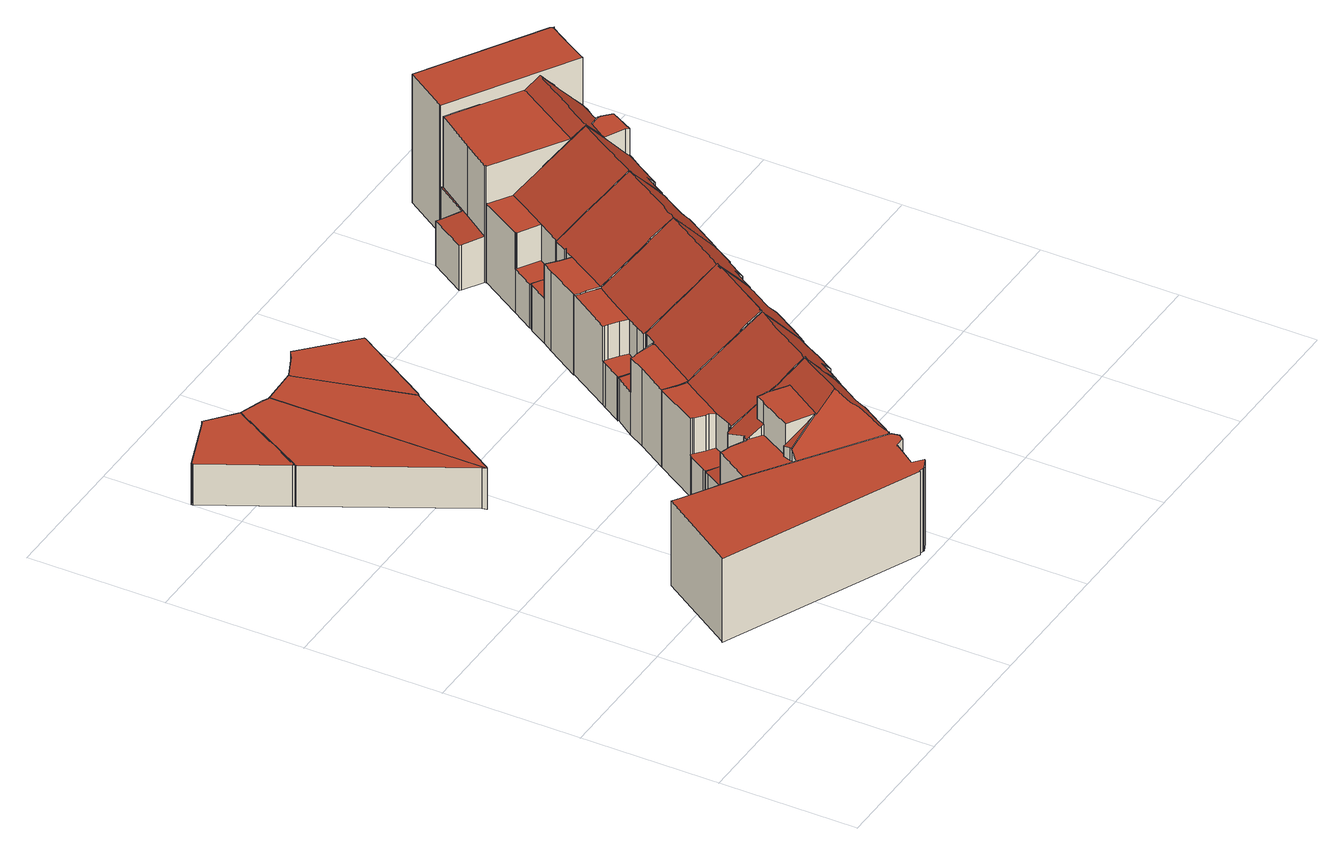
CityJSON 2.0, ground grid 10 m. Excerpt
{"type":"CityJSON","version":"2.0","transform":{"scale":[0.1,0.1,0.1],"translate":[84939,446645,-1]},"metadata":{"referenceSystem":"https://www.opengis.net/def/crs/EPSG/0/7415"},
"CityObjects":{
"building1":{"type":"Building","attributes":{"dak_type":"multiple horizontal","data_area":86.65,"data_coverage":0.948,"geconstateerd":false,"gid":11568611,"h_dak_50p":6.55,"h_dak_70p":6.57,"h_dak_max":7.31,"h_dak_min":3.45,"h_maaiveld":0.008,"kas_warenhuis":false,"lod11_replace":false,"ondergronds_type":"above ground","oorspronkelijkbouwjaar":1923,"pw_actueel":"yes","pw_bron":"ahn3","reconstructie_methode":"tudelft3d-geoflow","reconstruction_skipped":false,"rmse_lod12":0.4,"rmse_lod13":0.0938,"rmse_lod22":0.0927,"rn":1,"status":"Pand in gebruik","t_run":178.97,"val3dity_codes_lod12":"[]","val3dity_codes_lod13":"[]","val3dity_codes_lod22":"[]"},"children":["building1-1"]},
"building1-1":{"type":"BuildingPart","parents":["building1"],"geometry":[{"type":"Solid","lod":"2.2","boundaries":[[[[0,1,2,3,4,5,6,7,8,9,10,11,12,13,14]],[[15,2,1,16]],[[17,4,3,18]],[[18,3,2,15]],[[19,20,21,22]],[[23,24,5,4,17]],[[22,21,24,23]],[[25,8,7,26]],[[27,9,8,25]],[[28,14,13,29]],[[30,10,9,27]],[[26,7,6,31,32]],[[32,31,20,19]],[[33,0,14,28]],[[16,1,0,33]],[[34,11,10,30]],[[29,13,12,35]],[[35,12,11,34]],[[31,6,5,24]],[[35,34,30,27,25,26,32,19,22,23,17,18,15,16,33,28,29]],[[31,24,21,20]]]],"semantics":{"surfaces":[{"type":"GroundSurface"},{"type":"WallSurface","on_footprint_edge":true},{"type":"WallSurface","on_footprint_edge":false},{"type":"RoofSurface"}],"values":[[0,1,1,1,2,1,2,1,1,1,1,1,2,1,1,1,1,1,1,3,3]]}}]},
"building2":{"type":"Building","attributes":{"dak_type":"horizontal","data_area":22.36,"data_coverage":0.932,"geconstateerd":false,"gid":18958623,"h_dak_50p":2.76,"h_dak_70p":2.77,"h_dak_max":2.89,"h_dak_min":2.6,"h_maaiveld":-0.391,"kas_warenhuis":false,"lod11_replace":false,"ondergronds_type":"above ground","oorspronkelijkbouwjaar":1930,"pw_actueel":"yes","pw_bron":"ahn3","reconstructie_methode":"tudelft3d-geoflow","reconstruction_skipped":false,"rmse_lod12":0.0329,"rmse_lod13":0.0341,"rmse_lod22":0.021,"rn":1,"status":"Pand in gebruik","t_run":46.26,"val3dity_codes_lod12":"[]","val3dity_codes_lod13":"[]","val3dity_codes_lod22":"[]"},"children":["building2-1"]},
"building2-1":{"type":"BuildingPart","parents":["building2"],"geometry":[{"type":"Solid","lod":"2.2","boundaries":[[[[36,37,38,39,40,41,42,43,44,45,46]],[[47,41,40,48]],[[49,44,43,50]],[[51,45,44,49]],[[52,37,36,53]],[[53,36,46,54]],[[48,40,39,55]],[[54,46,45,51]],[[55,39,38,56]],[[56,38,37,52]],[[50,43,42,57]],[[57,42,41,47]],[[57,47,48,55,56,52,53,54,51,49,50]]]],"semantics":{"surfaces":[{"type":"GroundSurface"},{"type":"WallSurface","on_footprint_edge":true},{"type":"RoofSurface"}],"values":[[0,1,1,1,1,1,1,1,1,1,1,1,2]]}}]},
"building3":{"type":"Building","attributes":{"dak_type":"horizontal","data_area":50.18,"data_coverage":0.946,"geconstateerd":false,"gid":18958622,"h_dak_50p":2.75,"h_dak_70p":2.77,"h_dak_max":2.96,"h_dak_min":2.62,"h_maaiveld":-0.385,"kas_warenhuis":false,"lod11_replace":false,"ondergronds_type":"above ground","oorspronkelijkbouwjaar":1930,"pw_actueel":"yes","pw_bron":"ahn3","reconstructie_methode":"tudelft3d-geoflow","reconstruction_skipped":false,"rmse_lod12":0.0387,"rmse_lod13":0.038,"rmse_lod22":0.0213,"rn":1,"status":"Pand in gebruik","t_run":68.89,"val3dity_codes_lod12":"[]","val3dity_codes_lod13":"[]","val3dity_codes_lod22":"[]"},"children":["building3-1"]},
"building3-1":{"type":"BuildingPart","parents":["building3"],"geometry":[{"type":"Solid","lod":"2.2","boundaries":[[[[44,58,59,60,61,62,63,64,36,65,66]],[[67,61,60,68]],[[69,63,62,70]],[[70,62,61,67]],[[71,65,36,53]],[[72,66,65,71]],[[73,59,58,74]],[[49,44,66,72]],[[75,64,63,69]],[[53,36,64,75]],[[68,60,59,73]],[[74,58,44,49]],[[49,72,71,53,75,69,70,67,68,73,74]]]],"semantics":{"surfaces":[{"type":"GroundSurface"},{"type":"WallSurface","on_footprint_edge":true},{"type":"RoofSurface"}],"values":[[0,1,1,1,1,1,1,1,1,1,1,1,2]]}}]},
"building4":{"type":"Building","attributes":{"dak_type":"slanted","data_area":49.16,"data_coverage":0.872,"geconstateerd":false,"gid":11568527,"h_dak_50p":8.32,"h_dak_70p":8.76,"h_dak_max":9.93,"h_dak_min":3.42,"h_maaiveld":0.092,"kas_warenhuis":false,"lod11_replace":false,"ondergronds_type":"above ground","oorspronkelijkbouwjaar":1928,"pw_actueel":"yes","pw_bron":"ahn3","reconstructie_methode":"tudelft3d-geoflow","reconstruction_skipped":false,"rmse_lod12":1.78,"rmse_lod13":2.07,"rmse_lod22":0.146,"rn":1,"status":"Pand in gebruik","t_run":160.02,"val3dity_codes_lod12":"[]","val3dity_codes_lod13":"[]","val3dity_codes_lod22":"[]"},"children":["building4-1"]},
"building4-1":{"type":"BuildingPart","parents":["building4"],"geometry":[{"type":"Solid","lod":"2.2","boundaries":[[[[76,77,78,79,80,81,82,83,84,85,86,87,88,89,90,91,92,93,94,95,96,97,98,99,100,101,102,103,104,105,106,107,108,109,110,111,112]],[[113,85,84,114]],[[115,103,102,116]],[[117,81,80,118]],[[119,86,85,113]],[[120,83,82,121]],[[122,87,86,119]],[[123,124,125,126]],[[127,95,94,124,123]],[[114,84,83,120]],[[128,76,112,129]],[[130,96,95,127]],[[131,132,133]],[[134,135,136,137]],[[138,139,140,141]],[[142,98,97,143]],[[144,138,145]],[[146,147,132,131]],[[148,99,98,142]],[[149,150,135,134]],[[151,152,153,154]],[[155,156,157,147,146]],[[158,159,160,139,138,144]],[[161,108,107,162]],[[163,164,150,149]],[[165,166,167,168]],[[121,82,81,117]],[[169,90,89,170]],[[143,97,96,130]],[[126,125,171]],[[147,157,171]],[[124,94,93,172]],[[173,91,90,169]],[[174,92,91,173]],[[175,176,177,178]],[[178,177,166,165]],[[137,136,179,180]],[[180,179,152,151]],[[181,182,137]],[[183,184,160,159]],[[182,181,184,183]],[[168,167,185,186]],[[186,185,159,158]],[[187,111,110,188]],[[176,175,189]],[[129,112,111,187]],[[154,153,100,99,148]],[[116,102,101,190]],[[190,101,100,153]],[[191,192,164,163]],[[192,106,105,193]],[[194,104,103,115]],[[162,107,106,192,191]],[[193,105,104,194]],[[172,93,92,174]],[[170,89,88,195]],[[195,88,87,122]],[[188,110,109,196]],[[197,198,77,76,128]],[[199,78,77,198]],[[141,140,156,155]],[[200,79,78,199]],[[118,80,79,200]],[[196,109,108,161]],[[201,198,197]],[[157,156,140,139,160,184,181,137,180,151,154,148,142,143,130,127,123,126,171]],[[168,186,158,144,145,189,175,178,165]],[[194,115,116,190,153,152,179,136,135,150,164,192,193]],[[170,202,203,204,205,206,133,132,147,171,125,124,172,174,173,169]],[[170,195,122,119,113,114,120,121,117,118,200,199,198,201,207,206,205,204,203,202]],[[177,176,189,145,138,141,155,146,131,133,206,207,201,197,128,129,187,188,196,161,162,191,163,149,134,137,182,183,159,185,167,166]]]],"semantics":{"surfaces":[{"type":"GroundSurface"},{"type":"WallSurface","on_footprint_edge":true},{"type":"WallSurface","on_footprint_edge":false},{"type":"RoofSurface"}],"values":[[0,1,1,1,1,1,1,2,1,1,1,1,2,2,2,1,2,2,1,2,2,2,2,1,2,2,1,1,1,2,2,1,1,1,2,2,2,2,2,2,2,2,2,1,2,1,1,1,1,2,1,1,1,1,1,1,1,1,1,1,2,1,1,1,2,3,3,3,3,3,3]]}}]},
"building5":{"type":"Building","attributes":{"dak_type":"horizontal","data_area":45.7,"data_coverage":0.941,"geconstateerd":false,"gid":18958616,"h_dak_50p":2.76,"h_dak_70p":2.77,"h_dak_max":2.88,"h_dak_min":2.65,"h_maaiveld":-0.385,"kas_warenhuis":false,"lod11_replace":false,"ondergronds_type":"above ground","oorspronkelijkbouwjaar":1930,"pw_actueel":"yes","pw_bron":"ahn3","reconstructie_methode":"tudelft3d-geoflow","reconstruction_skipped":false,"rmse_lod12":0.034,"rmse_lod13":0.0342,"rmse_lod22":0.0248,"rn":1,"status":"Pand in gebruik","t_run":60.76,"val3dity_codes_lod12":"[]","val3dity_codes_lod13":"[]","val3dity_codes_lod22":"[]"},"children":["building5-1"]},
"building5-1":{"type":"BuildingPart","parents":["building5"],"geometry":[{"type":"Solid","lod":"2.2","boundaries":[[[[208,209,210,211,62,212,213,60,214,215,216]],[[68,60,213,217]],[[70,62,211,218]],[[219,212,62,70]],[[220,215,214,221]],[[221,214,60,68]],[[217,213,212,219]],[[218,211,210,222]],[[222,210,209,223]],[[224,208,216,225]],[[223,209,208,224]],[[225,216,215,220]],[[224,225,220,221,68,217,219,70,218,222,223]]]],"semantics":{"surfaces":[{"type":"GroundSurface"},{"type":"WallSurface","on_footprint_edge":true},{"type":"RoofSurface"}],"values":[[0,1,1,1,1,1,1,1,1,1,1,1,2]]}}]},
"building6":{"type":"Building","attributes":{"dak_type":"slanted","data_area":50.49,"data_coverage":0.894,"geconstateerd":false,"gid":18956762,"h_dak_50p":8.31,"h_dak_70p":8.7,"h_dak_max":9.86,"h_dak_min":3.37,"h_maaiveld":0.071,"kas_warenhuis":false,"lod11_replace":false,"ondergronds_type":"above ground","oorspronkelijkbouwjaar":1928,"pw_actueel":"yes","pw_bron":"ahn3","reconstructie_methode":"tudelft3d-geoflow","reconstruction_skipped":false,"rmse_lod12":1.58,"rmse_lod13":4.69,"rmse_lod22":0.189,"rn":1,"status":"Pand in gebruik","t_run":89.47,"val3dity_codes_lod12":"[]","val3dity_codes_lod13":"[]","val3dity_codes_lod22":"[]"},"children":["building6-1"]},
"building6-1":{"type":"BuildingPart","parents":["building6"],"geometry":[{"type":"Solid","lod":"2.2","boundaries":[[[[226,227,228,229,230,231,232,233,234,235,236,237,238,239,240,241,242,80,79,243,109,244,245,103,246]],[[247,246,103,115]],[[248,235,234,249]],[[250,239,238,251]],[[252,233,232,253]],[[254,236,235,248]],[[196,109,243,255]],[[253,232,231,256]],[[251,238,237,257]],[[258,241,240,259]],[[200,79,80,260]],[[260,80,242,261]],[[255,243,79,200]],[[262,226,246,247]],[[263,228,227,264,265]],[[115,103,245,266]],[[266,245,244,267]],[[268,229,228,263]],[[259,240,239,250]],[[249,234,233,252]],[[257,237,236,254]],[[269,270,267,271]],[[256,231,230,272]],[[272,230,229,268]],[[271,267,244,109,196]],[[273,274,270,269]],[[275,276,274,273]],[[277,278,276,275]],[[279,280,281,282]],[[264,227,226,262]],[[265,264,283,284]],[[284,283,280,279]],[[282,281,285,286]],[[286,285,278,277]],[[261,242,241,258]],[[260,261,258,259,250,251,257,254,248,249,252,287,288,289,290,255,200]],[[275,273,269,271,196,255,290,289,288,287,252,253,256,291,277]],[[279,282,286,277,291,256,272,268,263,265,284]],[[280,283,264,262,247,115,266,267,270,274,276,278,285,281]]]],"semantics":{"surfaces":[{"type":"GroundSurface"},{"type":"WallSurface","on_footprint_edge":true},{"type":"WallSurface","on_footprint_edge":false},{"type":"RoofSurface"}],"values":[[0,1,1,1,1,1,1,1,1,1,1,1,1,1,1,1,1,1,1,1,1,2,1,1,1,2,2,2,2,1,2,2,2,2,1,3,3,3,3]]}}]},
"building7":{"type":"Building","attributes":{"dak_type":"multiple horizontal","data_area":25.83,"data_coverage":0.943,"geconstateerd":false,"gid":18958731,"h_dak_50p":2.75,"h_dak_70p":2.77,"h_dak_max":3.74,"h_dak_min":2.64,"h_maaiveld":-0.382,"kas_warenhuis":false,"lod11_replace":false,"ondergronds_type":"above ground","oorspronkelijkbouwjaar":1930,"pw_actueel":"yes","pw_bron":"ahn3","reconstructie_methode":"tudelft3d-geoflow","reconstruction_skipped":false,"rmse_lod12":0.148,"rmse_lod13":0.149,"rmse_lod22":0.147,"rn":1,"status":"Pand in gebruik","t_run":45.17,"val3dity_codes_lod12":"[]","val3dity_codes_lod13":"[]","val3dity_codes_lod22":"[]"},"children":["building7-1"]},
"building7-1":{"type":"BuildingPart","parents":["building7"],"geometry":[{"type":"Solid","lod":"2.2","boundaries":[[[[216,215,292,293,294,295,296,209,297]],[[298,293,292,299]],[[220,215,216,225]],[[300,294,293,298]],[[225,216,297,301]],[[302,296,295,303]],[[299,292,215,220]],[[301,297,209,223]],[[223,209,296,302]],[[303,295,294,300]],[[302,303,300,298,299,220,225,301,223]]]],"semantics":{"surfaces":[{"type":"GroundSurface"},{"type":"WallSurface","on_footprint_edge":true},{"type":"RoofSurface"}],"values":[[0,1,1,1,1,1,1,1,1,1,2]]}}]},
"building8":{"type":"Building","attributes":{"dak_type":"slanted","data_area":52.57,"data_coverage":0.92,"geconstateerd":false,"gid":18956759,"h_dak_50p":8.03,"h_dak_70p":8.66,"h_dak_max":10.1,"h_dak_min":3.18,"h_maaiveld":0.071,"kas_warenhuis":false,"lod11_replace":false,"ondergronds_type":"above ground","oorspronkelijkbouwjaar":1928,"pw_actueel":"yes","pw_bron":"ahn3","reconstructie_methode":"tudelft3d-geoflow","reconstruction_skipped":false,"rmse_lod12":1.71,"rmse_lod13":2.14,"rmse_lod22":0.21,"rn":1,"status":"Pand in gebruik","t_run":135.63,"val3dity_codes_lod12":"[]","val3dity_codes_lod13":"[]","val3dity_codes_lod22":"[]"},"children":["building8-1"]},
"building8-1":{"type":"BuildingPart","parents":["building8"],"geometry":[{"type":"Solid","lod":"2.2","boundaries":[[[[304,305,306,307,308,309,310,311,312,313,314,315,316,317,318,319,233,320,321,322,323,324,229,228,325,326,327,328,329,330,331,332,333,334]],[[263,228,229,268]],[[335,325,228,263]],[[336,324,323,337]],[[338,315,314,339]],[[340,316,315,338]],[[341,311,310,342]],[[342,310,309,343]],[[344,333,332,345,346]],[[347,334,333,344]],[[348,349,326,325,335]],[[350,329,328,351]],[[352,307,306,353]],[[337,323,322,354]],[[355,327,326,349]],[[356,357,349,348]],[[351,328,327,355]],[[358,359,357,356]],[[360,361,362,359,358]],[[346,345,363,364]],[[365,304,334,347]],[[268,229,324,336]],[[339,314,313,366]],[[366,313,312,367]],[[368,319,318,369]],[[370,305,304,365]],[[371,372,373,374]],[[345,332,331,375]],[[376,308,307,352]],[[375,331,330,377]],[[377,330,329,350]],[[343,309,308,376]],[[378,353,306,305,370]],[[379,380,381,382]],[[369,318,317,383]],[[383,317,316,340]],[[382,381,372,371]],[[354,322,321,384]],[[384,321,320,385]],[[386,387,380,379]],[[388,252,387,386]],[[252,233,319,368]],[[374,373,353,378]],[[367,312,311,341]],[[364,363,389,390]],[[385,320,233,252,388]],[[361,360,391]],[[390,389,362,361]],[[337,392,391,360,358,356,348,335,263,268,336]],[[384,385,388,386,379,382,371,374,378,370,365,347,344,346,364,390,361,391,392,337,354]],[[369,383,340,338,339,366,367,341,342,343,376,352,353,373,372,381,380,387,252,368]],[[389,363,345,375,377,350,351,355,349,357,359,362]]]],"semantics":{"surfaces":[{"type":"GroundSurface"},{"type":"WallSurface","on_footprint_edge":true},{"type":"WallSurface","on_footprint_edge":false},{"type":"RoofSurface"}],"values":[[0,1,1,1,1,1,1,1,1,1,1,1,1,1,1,2,1,2,2,2,1,1,1,1,1,1,2,1,1,1,1,1,1,2,1,1,2,1,1,2,2,1,2,1,2,1,2,2,3,3,3,3]]}}]},
"building9":{"type":"Building","attributes":{"dak_type":"slanted","data_area":53.18,"data_coverage":0.928,"geconstateerd":false,"gid":18956767,"h_dak_50p":7.97,"h_dak_70p":8.64,"h_dak_max":9.84,"h_dak_min":3.36,"h_maaiveld":-0.02,"kas_warenhuis":false,"lod11_replace":false,"ondergronds_type":"above ground","oorspronkelijkbouwjaar":1928,"pw_actueel":"yes","pw_bron":"ahn3","reconstructie_methode":"tudelft3d-geoflow","reconstruction_skipped":false,"rmse_lod12":1.7,"rmse_lod13":4.54,"rmse_lod22":0.171,"rn":1,"status":"Pand in gebruik","t_run":94.74,"val3dity_codes_lod12":"[]","val3dity_codes_lod13":"[]","val3dity_codes_lod22":"[]"},"children":["building9-1"]},
"building9-1":{"type":"BuildingPart","parents":["building9"],"geometry":[{"type":"Solid","lod":"2.2","boundaries":[[[[393,394,395,396,397,398,399,400,401,402,403,404,405,406,407,408,409,410,411,412,413,414,415,416,417,418,419,420,421,422]],[[423,409,408,424]],[[350,410,409,423]],[[425,415,414,426]],[[426,414,413,427,428]],[[429,398,397,430]],[[431,395,394,432]],[[433,396,395,431]],[[427,413,412,434]],[[435,417,416,436]],[[437,399,398,429]],[[438,424,408,407,439]],[[440,441,424,438]],[[439,407,406,344]],[[344,406,405,442]],[[443,400,399,437]],[[444,401,400,443]],[[445,446,441,440]],[[447,418,417,435]],[[353,403,402,376]],[[376,402,401,444]],[[430,397,396,433]],[[448,422,421,449]],[[450,419,418,447]],[[436,416,415,425]],[[451,393,422,448]],[[432,394,393,451]],[[442,405,404,452]],[[449,421,420,453]],[[453,420,419,450]],[[454,411,410,350]],[[455,456,457,458]],[[428,427,456,455]],[[459,460,446,445]],[[461,462,460,459]],[[434,412,411,454]],[[458,457,462,461]],[[452,404,403,353]],[[463,464,465,466,353,376,444,443,437,429,430,433,431,432,451,448,449,453]],[[462,457,456,427,434,454,350,423,424,441,446,460]],[[455,458,461,459,467,436,425,426,428]],[[353,466,465,464,463,453,450,447,435,436,467,459,445,440,438,439,344,442,452]]]],"semantics":{"surfaces":[{"type":"GroundSurface"},{"type":"WallSurface","on_footprint_edge":true},{"type":"WallSurface","on_footprint_edge":false},{"type":"RoofSurface"}],"values":[[0,1,1,1,1,1,1,1,1,1,1,1,2,1,1,1,1,2,1,1,1,1,1,1,1,1,1,1,1,1,1,2,2,2,2,1,2,1,3,3,3,3]]}}]},
"building10":{"type":"Building","attributes":{"dak_type":"slanted","data_area":53,"data_coverage":0.927,"geconstateerd":false,"gid":18956766,"h_dak_50p":8,"h_dak_70p":8.68,"h_dak_max":10.37,"h_dak_min":3.39,"h_maaiveld":-0.087,"kas_warenhuis":false,"lod11_replace":false,"ondergronds_type":"above ground","oorspronkelijkbouwjaar":1928,"pw_actueel":"yes","pw_bron":"ahn3","reconstructie_methode":"tudelft3d-geoflow","reconstruction_skipped":false,"rmse_lod12":1.73,"rmse_lod13":1.43,"rmse_lod22":0.232,"rn":1,"status":"Pand in gebruik","t_run":91.2,"val3dity_codes_lod12":"[]","val3dity_codes_lod13":"[]","val3dity_codes_lod22":"[]"},"children":["building10-1"]},
"building10-1":{"type":"BuildingPart","parents":["building10"],"geometry":[{"type":"Solid","lod":"2.2","boundaries":[[[[468,469,470,471,472,473,474,475,476,477,478,479,480,481,482,483,484,485,486,487,488,489,490,491,492,493]],[[494,473,472,495]],[[453,477,476,449]],[[496,479,478,497]],[[498,491,490,499]],[[500,469,468,501]],[[502,503,504,505]],[[506,507,503,502]],[[508,493,492,509]],[[509,492,491,498]],[[426,481,480,510]],[[507,487,486,511]],[[511,486,485,512]],[[513,482,481,426]],[[501,468,493,508]],[[495,472,471,514]],[[449,476,475,515]],[[516,484,483,517]],[[518,519,517,520]],[[510,480,479,496]],[[512,485,484,516]],[[497,478,477,453]],[[521,488,487,507,506]],[[522,474,473,494]],[[515,475,474,522]],[[520,517,483,482,513]],[[523,489,488,521]],[[499,490,489,523]],[[524,470,469,500]],[[514,471,470,524]],[[525,526,519,518]],[[527,528,526,525]],[[529,530,528,527]],[[505,504,530,529]],[[495,514,524,500,501,508,509,498,499,531,532,533,534,535,453,449,515,522,494]],[[535,534,533,532,531,499,523,521,506,502,505,529,527,536,497,453]],[[528,530,504,503,507,511,512,516,517,519,526]],[[426,510,496,497,536,527,525,518,520,513]]]],"semantics":{"surfaces":[{"type":"GroundSurface"},{"type":"WallSurface","on_footprint_edge":true},{"type":"WallSurface","on_footprint_edge":false},{"type":"RoofSurface"}],"values":[[0,1,1,1,1,1,2,2,1,1,1,1,1,1,1,1,1,1,2,1,1,1,1,1,1,1,1,1,1,1,2,2,2,2,3,3,3,3]]}}]},
"building11":{"type":"Building","attributes":{"dak_type":"slanted","data_area":51.37,"data_coverage":0.899,"geconstateerd":false,"gid":18956760,"h_dak_50p":8.09,"h_dak_70p":8.58,"h_dak_max":9.78,"h_dak_min":3.26,"h_maaiveld":-0.142,"kas_warenhuis":false,"lod11_replace":false,"ondergronds_type":"above ground","oorspronkelijkbouwjaar":1928,"pw_actueel":"yes","pw_bron":"ahn3","reconstructie_methode":"tudelft3d-geoflow","reconstruction_skipped":false,"rmse_lod12":1.67,"rmse_lod13":1.4,"rmse_lod22":0.184,"rn":1,"status":"Pand in gebruik","t_run":106.55,"val3dity_codes_lod12":"[]","val3dity_codes_lod13":"[]","val3dity_codes_lod22":"[]"},"children":["building11-1"]},
"building11-1":{"type":"BuildingPart","parents":["building11"],"geometry":[{"type":"Solid","lod":"2.2","boundaries":[[[[537,538,539,540,541,542,543,544,545,546,547,490,548,549,485,550,551,552,553,554,555,556]],[[557,558,559,560]],[[561,549,548,559]],[[560,559,548,490,499]],[[562,553,552,563]],[[564,550,485,565]],[[565,485,549,561]],[[566,554,553,562]],[[567,547,546,568]],[[568,546,545,569]],[[569,545,544,570]],[[563,552,551,571,572]],[[573,538,537,574]],[[575,539,538,573]],[[571,551,550,564]],[[576,577,578,579]],[[572,571,580,581]],[[581,580,577,576]],[[499,490,547,567]],[[582,543,542,583]],[[570,544,543,582]],[[584,541,540,585]],[[585,540,539,575]],[[583,542,541,584]],[[574,537,556,586]],[[586,556,555,587]],[[579,578,558,557]],[[587,555,554,566]],[[588,589,566,562,563,572,581,576,579]],[[587,590,591,592,499,567,568,569,570,582,583,584,585,575,573,574,586]],[[558,578,577,580,571,564,565,561,559]],[[566,589,588,579,557,560,499,592,591,590,587]]]],"semantics":{"surfaces":[{"type":"GroundSurface"},{"type":"WallSurface","on_footprint_edge":false},{"type":"WallSurface","on_footprint_edge":true},{"type":"RoofSurface"}],"values":[[0,1,2,2,2,2,2,2,2,2,2,2,2,2,2,1,1,1,2,2,2,2,2,2,2,2,1,2,3,3,3,3]]}}]},
"building12":{"type":"Building","attributes":{"dak_type":"slanted","data_area":62.59,"data_coverage":0.911,"geconstateerd":false,"gid":18956763,"h_dak_50p":8.91,"h_dak_70p":8.94,"h_dak_max":10.75,"h_dak_min":2.98,"h_maaiveld":-0.153,"kas_warenhuis":false,"lod11_replace":false,"ondergronds_type":"above ground","oorspronkelijkbouwjaar":1930,"pw_actueel":"yes","pw_bron":"ahn3","reconstructie_methode":"tudelft3d-geoflow","reconstruction_skipped":false,"rmse_lod12":1.58,"rmse_lod13":0.975,"rmse_lod22":0.427,"rn":1,"status":"Pand in gebruik","t_run":111.15,"val3dity_codes_lod12":"[]","val3dity_codes_lod13":"[]","val3dity_codes_lod22":"[]"},"children":["building12-1"]},
"building12-1":{"type":"BuildingPart","parents":["building12"],"geometry":[{"type":"Solid","lod":"2.2","boundaries":[[[[593,594,595,596,597,598,599,600,601,602,603,604,605,606,607,608,609,610,611,612,613,614,615,616,617,618,619,620,621,622,623,624]],[[625,622,621,626]],[[627,619,618,628]],[[629,607,606,630]],[[631,597,596,632]],[[633,616,634]],[[635,614,613,636]],[[637,608,607,629]],[[638,609,608,637]],[[639,610,609,638]],[[640,604,603,641]],[[642,602,601,643]],[[644,641,603,602,642]],[[645,598,597,631]],[[646,624,623,647]],[[648,605,604,640]],[[630,606,605,648]],[[649,650,641,644]],[[651,652,653,654]],[[654,653,655]],[[656,657,652,651]],[[658,593,624,646]],[[632,596,595,659]],[[659,595,594,660,661]],[[647,623,622,625]],[[643,601,600,662]],[[662,600,599,587]],[[660,594,593,658]],[[634,616,615,663]],[[663,615,614,635]],[[626,621,620,664]],[[661,660,657,656]],[[665,639,650,649]],[[666,612,611,667]],[[668,617,616,633]],[[636,613,612,666]],[[667,611,610,639,665]],[[664,620,619,627]],[[628,618,617,668]],[[587,599,598,645]],[[669,631,632,659,661,656,651,654,655,670]],[[648,640,641,650,639,638,637,629,630]],[[666,667,665,649,644,642,643,662,671,672,673,674,675,636]],[[676,677,678,635,636,675,674,673,672,671,662,587,679,680,681,682,683]],[[587,645,631,669,670,655,653,652,657,660,658,646,647,625,626,664,627,628,668,633,634,663,635,678,677,676,683,682,681,680,679]]]],"semantics":{"surfaces":[{"type":"GroundSurface"},{"type":"WallSurface","on_footprint_edge":true},{"type":"WallSurface","on_footprint_edge":false},{"type":"RoofSurface"}],"values":[[0,1,1,1,1,1,1,1,1,1,1,1,1,1,1,1,1,2,2,2,2,1,1,1,1,1,1,1,1,1,1,2,2,1,1,1,1,1,1,1,3,3,3,3,3]]}}]},
"building13":{"type":"Building","attributes":{"dak_type":"horizontal","data_area":35.73,"data_coverage":0.923,"geconstateerd":false,"gid":18956764,"h_dak_50p":9.9,"h_dak_70p":9.92,"h_dak_max":10.11,"h_dak_min":9.71,"h_maaiveld":-0.225,"kas_warenhuis":false,"lod11_replace":false,"ondergronds_type":"above ground","oorspronkelijkbouwjaar":1930,"pw_actueel":"yes","pw_bron":"ahn3","reconstructie_methode":"tudelft3d-geoflow","reconstruction_skipped":false,"rmse_lod12":0.0473,"rmse_lod13":0.0501,"rmse_lod22":0.0288,"rn":1,"status":"Pand in gebruik","t_run":54.57,"val3dity_codes_lod12":"[]","val3dity_codes_lod13":"[]","val3dity_codes_lod22":"[]"},"children":["building13-1"]},
"building13-1":{"type":"BuildingPart","parents":["building13"],"geometry":[{"type":"Solid","lod":"2.2","boundaries":[[[[617,609,684,685,686,687,688,689,690,691]],[[692,617,691,693]],[[694,689,688,695]],[[696,684,609,697]],[[698,686,685,699]],[[695,688,687,700]],[[700,687,686,698]],[[699,685,684,696]],[[693,691,690,701]],[[697,609,617,692]],[[701,690,689,694]],[[696,697,692,693,701,694,695,700,698,699]]]],"semantics":{"surfaces":[{"type":"GroundSurface"},{"type":"WallSurface","on_footprint_edge":true},{"type":"RoofSurface"}],"values":[[0,1,1,1,1,1,1,1,1,1,1,2]]}}]}
},
"vertices":[
[73,123,10],[114,98,10],[196,42,10],[198,40,10],[199,35,10],[196,31,10],[185,9,10],[184,8,10],[177,5,10],[176,5,10],[172,6,10],[172,5,10],[29,69,10],[30,70,10],[67,127,10],[196,42,76],[114,98,76],[199,35,76],[198,40,76],[178,15,75],[178,15,46],[189,31,46],[189,31,76],[196,31,76],[196,31,45],[177,5,75],[184,8,75],[176,5,75],[67,127,76],[30,70,75],[172,6,75],[185,9,45],[185,9,75],[73,123,76],[172,5,75],[29,69,75],
[31,379,6],[30,380,6],[1,436,6],[1,437,6],[44,453,6],[45,454,6],[46,453,6],[64,438,6],[65,437,6],[64,435,6],[32,380,6],[45,454,37],[44,453,37],[65,437,37],[64,438,37],[64,435,37],[30,380,38],[31,379,38],[32,380,38],[1,437,38],[1,436,38],[46,453,37],
[83,431,6],[87,429,6],[88,429,6],[87,272,6],[87,271,6],[86,274,6],[31,378,6],[31,380,6],[63,434,6],[87,272,38],[88,429,37],[86,274,38],[87,271,38],[31,380,38],[63,434,37],[87,429,37],[83,431,37],[31,378,38],
[195,112,11],[204,106,11],[212,100,11],[214,99,11],[222,94,11],[221,91,11],[222,90,11],[221,88,11],[212,74,11],[216,71,11],[217,70,11],[206,53,11],[202,47,11],[200,44,11],[200,43,11],[198,40,11],[198,41,11],[168,61,11],[144,77,11],[135,83,11],[131,86,11],[129,87,11],[114,97,11],[114,98,11],[133,128,11],[134,130,11],[142,142,11],[144,145,11],[145,144,11],[153,139,11],[157,136,11],[161,134,11],[170,128,11],[178,122,11],[184,119,11],[187,116,11],[191,114,11],[216,71,75],[212,74,81],[144,145,44],[142,142,44],[221,91,84],[222,94,84],[217,70,74],[221,88,81],[222,90,81],[206,53,74],[144,77,73],[144,77,70],[144,78,71],[144,78,73],[135,83,73],[195,112,101],[191,114,98],[131,86,73],[166,78,98],[166,78,97],[167,77,98],[153,122,73],[153,122,45],[151,119,45],[151,119,73],[148,89,82],[148,89,73],[147,90,73],[147,90,81],[114,97,72],[129,87,73],[148,89,98],[167,78,98],[145,83,83],[145,83,82],[114,98,72],[154,122,73],[154,122,45],[134,127,72],[134,127,45],[133,128,45],[133,128,72],[145,84,83],[145,84,73],[145,83,73],[161,112,98],[161,112,81],[161,112,73],[170,128,80],[161,134,73],[156,135,69],[156,135,45],[169,117,98],[169,117,84],[165,119,81],[165,119,98],[200,43,75],[200,44,75],[144,79,73],[168,61,69],[198,40,66],[198,41,66],[184,108,98],[184,108,96],[172,116,86],[172,116,98],[141,125,45],[141,125,72],[153,118,73],[153,118,74],[160,113,80],[160,113,73],[162,113,81],[162,113,98],[187,116,95],[184,119,92],[186,107,98],[134,130,45],[157,136,69],[157,136,44],[153,139,44],[145,144,44],[202,47,75],[178,122,87],[204,106,109],[204,106,108],[212,100,97],[214,99,94],[199,99,109],[197,49,80],[195,53,85],[191,60,94],[188,64,98],[183,73,109],[185,76,109],
[117,420,6],[135,347,6],[134,346,6],[88,272,6],[87,274,6],[88,428,6],[89,429,6],[115,430,6],[115,428,6],[88,428,37],[88,272,38],[87,274,38],[115,430,37],[89,429,37],[134,346,38],[135,347,38],[117,420,37],[115,428,37],
[152,159,11],[155,162,11],[174,193,11],[175,193,11],[183,187,11],[190,183,11],[198,178,11],[234,154,11],[256,140,11],[255,138,11],[249,124,11],[251,123,11],[241,108,11],[235,111,11],[229,101,11],[224,93,11],[222,95,11],[203,106,11],[159,135,11],[146,143,11],[145,147,11],[145,147,44],[255,138,79],[256,140,79],[235,111,82],[241,108,75],[234,154,108],[198,178,78],[249,124,77],[203,106,108],[190,183,71],[251,123,74],[224,93,82],[229,101,82],[222,94,85],[222,95,84],[152,159,44],[174,193,71],[155,162,44],[155,162,72],[146,143,44],[159,135,44],[175,193,71],[160,136,71],[160,136,44],[159,135,72],[183,187,71],[160,135,72],[160,135,44],[162,138,72],[162,138,44],[169,151,71],[169,151,44],[157,160,72],[157,160,44],[163,155,44],[163,155,72],[156,161,44],[156,161,72],[165,154,44],[165,154,72],[234,153,108],[223,137,108],[207,111,108],[204,107,108],[189,182,71],
[133,438,6],[138,441,6],[172,407,6],[172,406,6],[136,348,6],[134,350,6],[138,441,37],[133,438,37],[172,407,38],[134,350,38],[136,348,38],[172,406,38],
[252,211,11],[254,210,11],[265,203,11],[272,198,11],[276,196,11],[284,191,11],[282,188,11],[283,187,11],[281,184,11],[273,171,11],[278,168,11],[279,168,11],[268,150,11],[260,138,11],[259,138,11],[239,151,11],[226,160,11],[222,162,11],[220,163,11],[191,183,11],[185,186,11],[188,215,11],[195,227,11],[204,240,11],[205,241,11],[205,242,11],[213,237,11],[215,235,11],[222,231,11],[239,220,11],[246,215,11],[188,215,71],[185,186,71],[191,183,71],[279,168,74],[278,168,75],[268,150,74],[283,187,81],[282,188,83],[284,191,83],[239,220,87],[222,231,44],[222,231,72],[246,215,93],[195,227,71],[195,227,44],[205,242,44],[205,241,44],[272,198,99],[265,203,108],[220,163,97],[204,240,44],[197,226,71],[197,226,44],[200,226,71],[200,226,44],[214,222,72],[214,222,71],[214,222,44],[221,230,44],[221,230,72],[252,211,98],[273,171,81],[281,184,81],[239,151,102],[259,138,75],[254,210,100],[260,195,109],[260,195,108],[264,202,108],[264,202,109],[215,235,44],[276,196,94],[213,237,44],[265,203,109],[236,157,109],[236,157,108],[246,173,108],[246,173,109],[260,138,74],[222,162,99],[226,160,102],[235,156,109],[235,156,108],[234,154,109],[216,222,44],[216,222,72],[214,220,72],[211,214,71],
[320,233,10],[312,220,10],[311,221,10],[301,205,10],[297,208,10],[290,198,10],[286,191,10],[283,193,10],[282,192,10],[276,196,10],[265,203,10],[255,209,10],[253,211,10],[239,220,10],[225,229,10],[221,232,10],[206,242,10],[205,242,10],[206,243,10],[214,256,10],[216,259,10],[236,291,10],[238,290,10],[252,280,10],[258,276,10],[278,263,10],[282,261,10],[296,252,10],[321,236,10],[319,233,10],[206,242,44],[221,232,44],[238,290,71],[236,291,72],[216,259,44],[216,259,71],[290,198,81],[297,208,81],[311,221,75],[312,220,74],[301,205,75],[214,256,44],[258,276,77],[252,280,71],[286,191,81],[221,232,71],[225,229,75],[222,233,71],[222,233,44],[253,211,98],[283,193,85],[282,192,85],[225,239,71],[225,239,44],[278,263,93],[319,233,75],[321,236,75],[282,261,97],[320,233,74],[255,209,100],[296,252,108],[206,243,44],[217,258,71],[217,258,44],[219,257,44],[219,257,71],[231,248,71],[231,248,44],[226,252,71],[226,252,44],[295,251,108],[288,240,108],[268,208,108],[265,204,108],[239,261,71],
[346,286,9],[342,280,9],[335,268,9],[339,266,9],[340,265,9],[332,252,9],[322,236,9],[321,235,9],[321,236,9],[296,252,9],[252,280,9],[243,286,9],[239,288,9],[236,291,9],[252,316,9],[257,324,9],[265,337,9],[267,339,9],[272,336,9],[282,329,9],[300,318,9],[312,310,9],[326,301,9],[336,294,9],[344,289,9],[343,288,9],[332,252,74],[340,265,74],[243,286,72],[252,280,72],[336,294,95],[326,301,108],[342,280,81],[346,286,81],[277,320,71],[277,320,44],[277,319,44],[277,319,72],[282,329,71],[282,329,44],[343,288,85],[344,289,85],[239,288,72],[272,336,44],[267,339,44],[252,316,71],[339,266,75],[321,235,74],[265,337,44],[257,324,44],[258,323,71],[258,323,44],[257,324,71],[300,318,86],[322,236,74],[312,310,96],[335,268,81],[265,317,71],[265,317,44],[272,312,71],[272,312,44],[275,318,71],[275,318,44],[326,300,108],[321,292,108],[304,264,108],[299,258,108],[298,255,108],[252,281,72],
[383,332,9],[382,330,9],[375,320,9],[364,303,9],[363,303,9],[358,306,9],[352,296,9],[348,289,9],[346,290,9],[345,289,9],[337,293,9],[283,329,9],[268,339,9],[267,340,9],[277,356,9],[297,388,9],[299,387,9],[313,378,9],[357,349,9],[382,333,9],[283,330,71],[283,330,43],[283,329,43],[283,329,71],[268,339,43],[299,387,70],[297,388,70],[267,340,43],[267,339,43],[313,378,70],[337,293,93],[345,289,83],[346,290,83],[348,289,81],[277,356,43],[277,356,71],[382,330,73],[383,332,73],[375,320,73],[278,355,71],[278,355,43],[293,346,43],[293,346,71],[278,356,43],[278,356,71],[352,296,81],[358,306,81],[363,303,75],[364,303,74],[382,333,74],[357,349,107],[299,355,71],[313,377,70],[356,348,107],[346,332,107],[327,302,108],
[397,355,8],[393,349,8],[383,332,8],[381,334,8],[368,342,8],[366,344,8],[357,349,8],[348,355,8],[297,388,8],[298,389,8],[297,389,8],[283,398,8],[282,399,8],[298,425,8],[301,423,8],[314,415,8],[330,439,8],[331,438,8],[341,432,8],[379,408,8],[381,407,8],[390,401,8],[395,397,8],[401,394,8],[416,384,8],[415,383,8],[413,379,8],[413,376,8],[406,365,8],[403,361,8],[401,357,8],[398,356,8],[403,361,71],[406,365,71],[413,379,73],[415,383,73],[301,423,43],[298,425,43],[368,342,93],[381,334,94],[401,394,92],[401,394,93],[390,401,107],[381,407,99],[314,415,44],[330,439,44],[331,438,44],[283,398,43],[297,389,44],[298,389,99],[297,388,99],[297,389,99],[366,344,96],[398,356,73],[401,357,71],[282,399,43],[311,409,99],[311,409,44],[387,355,93],[387,355,83],[385,356,85],[385,356,93],[377,356,93],[392,350,93],[392,350,75],[397,355,73],[383,332,94],[393,349,73],[393,349,93],[348,355,100],[395,397,100],[413,376,70],[331,438,99],[379,408,99],[341,432,99],[416,384,73],[368,343,93],[369,344,93],[349,356,100],[351,360,100],[378,402,99],[380,405,99],[380,406,99],[386,395,107],[387,397,107],[389,399,107],[358,350,107],[358,351,107],[362,357,107],[368,367,107],[370,369,107],
[330,440,8],[350,471,8],[351,471,8],[434,418,8],[436,416,8],[435,416,8],[424,398,8],[417,386,8],[416,384,110],[417,386,110],[435,416,110],[436,416,110],[330,440,108],[330,439,108],[351,471,108],[350,471,108],[434,418,110],[424,398,110]
]}
